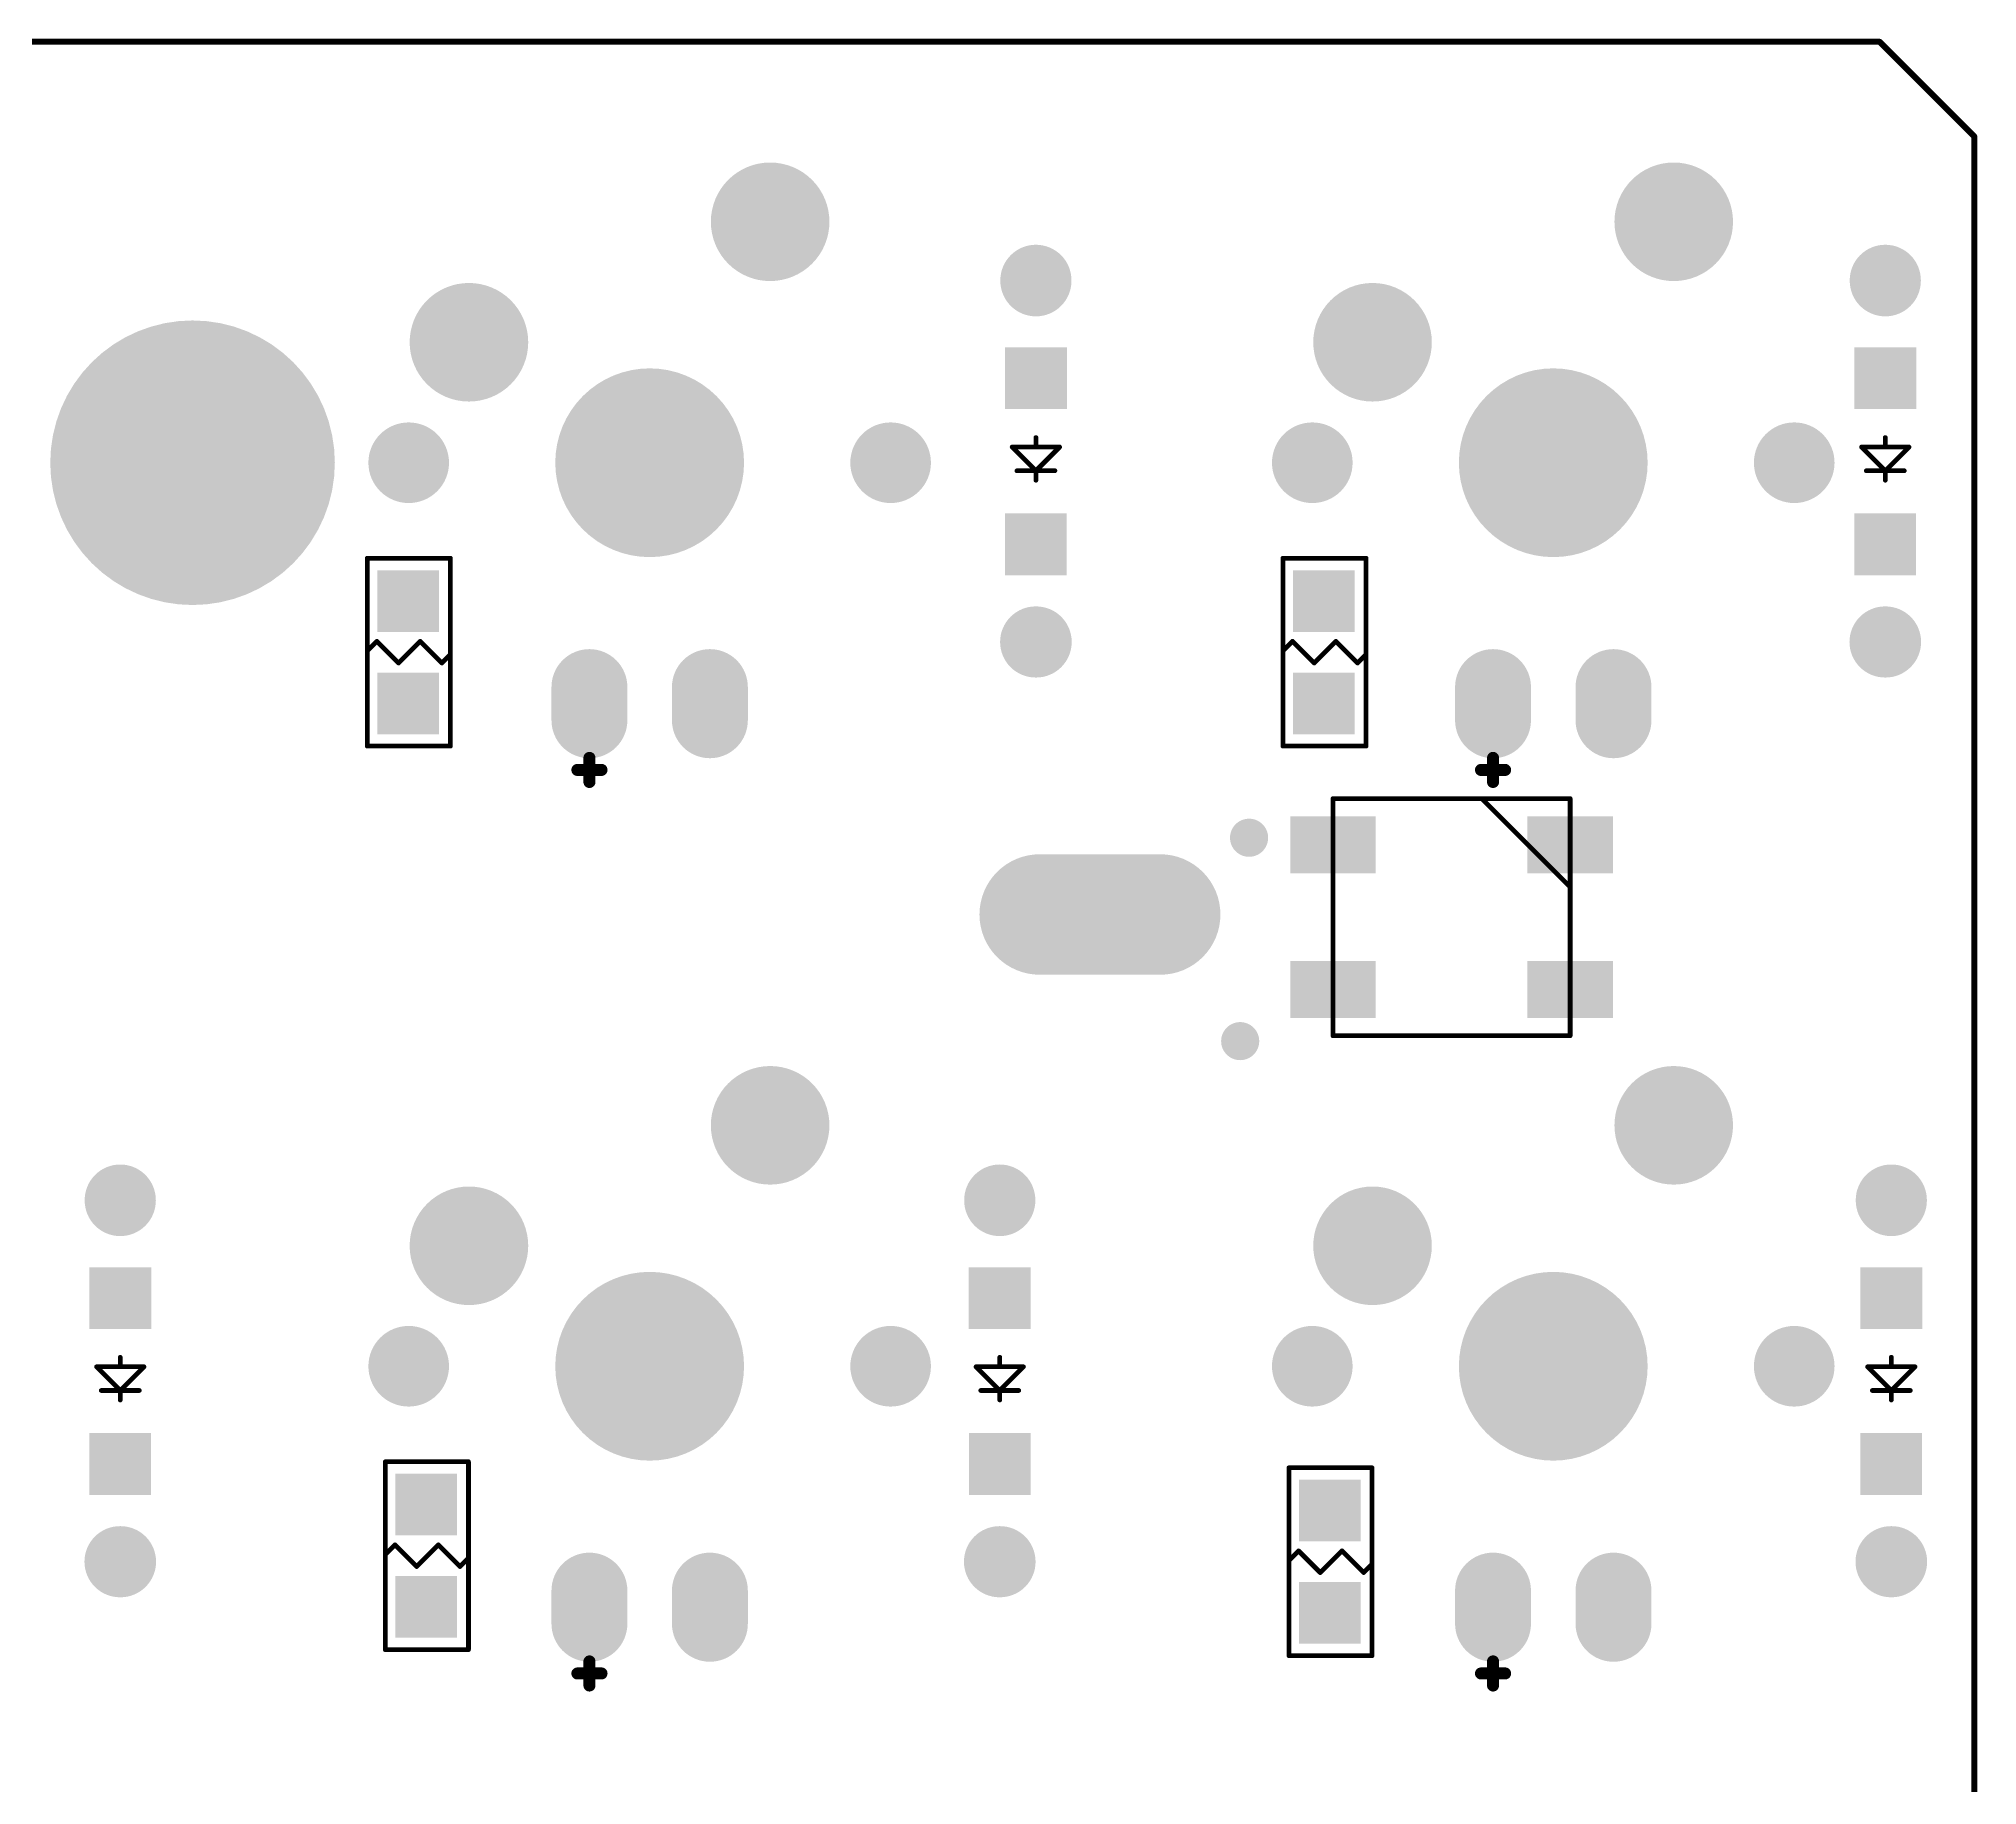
# Model space of a CAD drawing. Extents: x 407 to 769, y 688 to 804.
# Drawn here: x 727.72 to 768.58, y 765.85 to 802.67 of the extents above; entities that cross this region are included whole.
import ezdxf

# ---------------------------------------------------------------- set-up
doc = ezdxf.new("R2010")
doc.units = 0
doc.layers.get('0').update_dxf_attribs({"linetype": 'CONTINUOUS'})
for name, color, linetype in [('BOTTOMOVERLAY', 54, 'CONTINUOUS'), ('BOTTOMPASTE', 16, 'CONTINUOUS'), ('BOTTOMSOLDER', 6, 'CONTINUOUS'), ('KEEPOUTLAYER', 6, 'CONTINUOUS'), ('MULTILAYER', 9, 'CONTINUOUS'), ('TOPSOLDER', 216, 'CONTINUOUS')]:
    doc.layers.add(name, color=color, linetype=linetype)

# ---------------------------------------------------------------- blocks, each defined once
blk = doc.blocks.new('IN4148G_B_84')
at = {"layer": 'BOTTOMOVERLAY', "const_width": 0.1}
for points in [[(0, 0.4), (0, 0.2)], [(0, 0.2), (-0.5, -0.3)], [(0.4, 0.2), (-0.4, 0.2)], [(0.5, -0.3), (0, 0.2)], [(0.5, -0.3), (-0.5, -0.3)], [(0, -0.3), (0, -0.5)]]:
    blk.add_lwpolyline(points, dxfattribs=at)
at = {"layer": 'BOTTOMOVERLAY', "const_width": 0.05}
for points in [[(-0.025, 0.4, 1), (0.025, 0.4, 1)], [(-0.425, 0.2, 1), (-0.375, 0.2, 1)], [(-0.025, 0.2, 1), (0.025, 0.2, 1)], [(-0.025, 0.2, 1), (0.025, 0.2, 1)], [(-0.025, 0.2, 1), (0.025, 0.2, 1)], [(0.375, 0.2, 1), (0.425, 0.2, 1)], [(-0.525, -0.3, 1), (-0.475, -0.3, 1)], [(-0.525, -0.3, 1), (-0.475, -0.3, 1)], [(-0.025, -0.3, 1), (0.025, -0.3, 1)], [(0.475, -0.3, 1), (0.525, -0.3, 1)], [(0.475, -0.3, 1), (0.525, -0.3, 1)], [(-0.025, -0.5, 1), (0.025, -0.5, 1)]]:
    blk.add_lwpolyline(points, format="xyb", close=True, dxfattribs=at)
at = {"layer": 'BOTTOMPASTE'}
for points in [[(-0.65, 1.095), (0.65, 1.095), (-0.65, 2.405), (0.65, 2.405)], [(-0.655, -2.4), (0.655, -2.4), (-0.655, -1.1), (0.655, -1.1)]]:
    blk.add_solid(points, dxfattribs=at)
at = {"layer": 'BOTTOMSOLDER', "const_width": 1.5}
for points in [[(0.005, 3.81), (-0.005, 3.81)], [(0, -3.805), (0, -3.815)]]:
    blk.add_lwpolyline(points, dxfattribs=at)
at = {"layer": 'BOTTOMSOLDER', "const_width": 0.75}
for points in [[(-0.38, 3.81, 1), (0.37, 3.81, 1)], [(-0.37, 3.81, 1), (0.38, 3.81, 1)], [(-0.375, -3.805, 1), (0.375, -3.805, 1)], [(-0.375, -3.815, 1), (0.375, -3.815, 1)]]:
    blk.add_lwpolyline(points, format="xyb", close=True, dxfattribs=at)
at = {"layer": 'BOTTOMSOLDER'}
for points in [[(-0.65, 1.095), (0.65, 1.095), (-0.65, 2.405), (0.65, 2.405)], [(-0.655, -2.4), (0.655, -2.4), (-0.655, -1.1), (0.655, -1.1)]]:
    blk.add_solid(points, dxfattribs=at)
at = {"layer": 'MULTILAYER', "const_width": 1.5}
for points in [[(0.005, 3.81), (-0.005, 3.81)], [(0, -3.805), (0, -3.815)]]:
    blk.add_lwpolyline(points, dxfattribs=at)
at = {"layer": 'MULTILAYER', "const_width": 0.75}
for points in [[(-0.38, 3.81, 1), (0.37, 3.81, 1)], [(-0.37, 3.81, 1), (0.38, 3.81, 1)], [(-0.375, -3.805, 1), (0.375, -3.805, 1)], [(-0.375, -3.815, 1), (0.375, -3.815, 1)]]:
    blk.add_lwpolyline(points, format="xyb", close=True, dxfattribs=at)
blk = doc.blocks.new('IN4148G_B_85')
at = {"layer": 'BOTTOMOVERLAY', "const_width": 0.1}
for points in [[(0, 0.4), (0, 0.2)], [(0, 0.2), (-0.5, -0.3)], [(0.4, 0.2), (-0.4, 0.2)], [(0.5, -0.3), (0, 0.2)], [(0.5, -0.3), (-0.5, -0.3)], [(0, -0.3), (0, -0.5)]]:
    blk.add_lwpolyline(points, dxfattribs=at)
at = {"layer": 'BOTTOMOVERLAY', "const_width": 0.05}
for points in [[(-0.025, 0.4, 1), (0.025, 0.4, 1)], [(-0.425, 0.2, 1), (-0.375, 0.2, 1)], [(-0.025, 0.2, 1), (0.025, 0.2, 1)], [(-0.025, 0.2, 1), (0.025, 0.2, 1)], [(-0.025, 0.2, 1), (0.025, 0.2, 1)], [(0.375, 0.2, 1), (0.425, 0.2, 1)], [(-0.525, -0.3, 1), (-0.475, -0.3, 1)], [(-0.525, -0.3, 1), (-0.475, -0.3, 1)], [(-0.025, -0.3, 1), (0.025, -0.3, 1)], [(0.475, -0.3, 1), (0.525, -0.3, 1)], [(0.475, -0.3, 1), (0.525, -0.3, 1)], [(-0.025, -0.5, 1), (0.025, -0.5, 1)]]:
    blk.add_lwpolyline(points, format="xyb", close=True, dxfattribs=at)
at = {"layer": 'BOTTOMPASTE'}
for points in [[(-0.65, 1.095), (0.65, 1.095), (-0.65, 2.405), (0.65, 2.405)], [(-0.655, -2.4), (0.655, -2.4), (-0.655, -1.1), (0.655, -1.1)]]:
    blk.add_solid(points, dxfattribs=at)
at = {"layer": 'BOTTOMSOLDER', "const_width": 1.5}
for points in [[(0.005, 3.81), (-0.005, 3.81)], [(0, -3.805), (0, -3.815)]]:
    blk.add_lwpolyline(points, dxfattribs=at)
at = {"layer": 'BOTTOMSOLDER', "const_width": 0.75}
for points in [[(-0.38, 3.81, 1), (0.37, 3.81, 1)], [(-0.37, 3.81, 1), (0.38, 3.81, 1)], [(-0.375, -3.805, 1), (0.375, -3.805, 1)], [(-0.375, -3.815, 1), (0.375, -3.815, 1)]]:
    blk.add_lwpolyline(points, format="xyb", close=True, dxfattribs=at)
at = {"layer": 'BOTTOMSOLDER'}
for points in [[(-0.65, 1.095), (0.65, 1.095), (-0.65, 2.405), (0.65, 2.405)], [(-0.655, -2.4), (0.655, -2.4), (-0.655, -1.1), (0.655, -1.1)]]:
    blk.add_solid(points, dxfattribs=at)
at = {"layer": 'MULTILAYER', "const_width": 1.5}
for points in [[(0.005, 3.81), (-0.005, 3.81)], [(0, -3.805), (0, -3.815)]]:
    blk.add_lwpolyline(points, dxfattribs=at)
at = {"layer": 'MULTILAYER', "const_width": 0.75}
for points in [[(-0.38, 3.81, 1), (0.37, 3.81, 1)], [(-0.37, 3.81, 1), (0.38, 3.81, 1)], [(-0.375, -3.805, 1), (0.375, -3.805, 1)], [(-0.375, -3.815, 1), (0.375, -3.815, 1)]]:
    blk.add_lwpolyline(points, format="xyb", close=True, dxfattribs=at)
blk = doc.blocks.new('IN4148G_B_86')
at = {"layer": 'BOTTOMOVERLAY', "const_width": 0.1}
for points in [[(0, 0.4), (0, 0.2)], [(0, 0.2), (-0.5, -0.3)], [(0.4, 0.2), (-0.4, 0.2)], [(0.5, -0.3), (0, 0.2)], [(0.5, -0.3), (-0.5, -0.3)], [(0, -0.3), (0, -0.5)]]:
    blk.add_lwpolyline(points, dxfattribs=at)
at = {"layer": 'BOTTOMOVERLAY', "const_width": 0.05}
for points in [[(-0.025, 0.4, 1), (0.025, 0.4, 1)], [(-0.425, 0.2, 1), (-0.375, 0.2, 1)], [(-0.025, 0.2, 1), (0.025, 0.2, 1)], [(-0.025, 0.2, 1), (0.025, 0.2, 1)], [(-0.025, 0.2, 1), (0.025, 0.2, 1)], [(0.375, 0.2, 1), (0.425, 0.2, 1)], [(-0.525, -0.3, 1), (-0.475, -0.3, 1)], [(-0.525, -0.3, 1), (-0.475, -0.3, 1)], [(-0.025, -0.3, 1), (0.025, -0.3, 1)], [(0.475, -0.3, 1), (0.525, -0.3, 1)], [(0.475, -0.3, 1), (0.525, -0.3, 1)], [(-0.025, -0.5, 1), (0.025, -0.5, 1)]]:
    blk.add_lwpolyline(points, format="xyb", close=True, dxfattribs=at)
at = {"layer": 'BOTTOMPASTE'}
for points in [[(-0.65, 1.095), (0.65, 1.095), (-0.65, 2.405), (0.65, 2.405)], [(-0.655, -2.4), (0.655, -2.4), (-0.655, -1.1), (0.655, -1.1)]]:
    blk.add_solid(points, dxfattribs=at)
at = {"layer": 'BOTTOMSOLDER', "const_width": 1.5}
for points in [[(0.005, 3.81), (-0.005, 3.81)], [(0, -3.805), (0, -3.815)]]:
    blk.add_lwpolyline(points, dxfattribs=at)
at = {"layer": 'BOTTOMSOLDER', "const_width": 0.75}
for points in [[(-0.38, 3.81, 1), (0.37, 3.81, 1)], [(-0.37, 3.81, 1), (0.38, 3.81, 1)], [(-0.375, -3.805, 1), (0.375, -3.805, 1)], [(-0.375, -3.815, 1), (0.375, -3.815, 1)]]:
    blk.add_lwpolyline(points, format="xyb", close=True, dxfattribs=at)
at = {"layer": 'BOTTOMSOLDER'}
for points in [[(-0.65, 1.095), (0.65, 1.095), (-0.65, 2.405), (0.65, 2.405)], [(-0.655, -2.4), (0.655, -2.4), (-0.655, -1.1), (0.655, -1.1)]]:
    blk.add_solid(points, dxfattribs=at)
at = {"layer": 'MULTILAYER', "const_width": 1.5}
for points in [[(0.005, 3.81), (-0.005, 3.81)], [(0, -3.805), (0, -3.815)]]:
    blk.add_lwpolyline(points, dxfattribs=at)
at = {"layer": 'MULTILAYER', "const_width": 0.75}
for points in [[(-0.38, 3.81, 1), (0.37, 3.81, 1)], [(-0.37, 3.81, 1), (0.38, 3.81, 1)], [(-0.375, -3.805, 1), (0.375, -3.805, 1)], [(-0.375, -3.815, 1), (0.375, -3.815, 1)]]:
    blk.add_lwpolyline(points, format="xyb", close=True, dxfattribs=at)
blk = doc.blocks.new('IN4148G_B_104')
at = {"layer": 'BOTTOMOVERLAY', "const_width": 0.1}
for points in [[(0, 0.4), (0, 0.2)], [(0, 0.2), (-0.5, -0.3)], [(0.4, 0.2), (-0.4, 0.2)], [(0.5, -0.3), (0, 0.2)], [(0.5, -0.3), (-0.5, -0.3)], [(0, -0.3), (0, -0.5)]]:
    blk.add_lwpolyline(points, dxfattribs=at)
at = {"layer": 'BOTTOMOVERLAY', "const_width": 0.05}
for points in [[(-0.025, 0.4, 1), (0.025, 0.4, 1)], [(-0.425, 0.2, 1), (-0.375, 0.2, 1)], [(-0.025, 0.2, 1), (0.025, 0.2, 1)], [(-0.025, 0.2, 1), (0.025, 0.2, 1)], [(-0.025, 0.2, 1), (0.025, 0.2, 1)], [(0.375, 0.2, 1), (0.425, 0.2, 1)], [(-0.525, -0.3, 1), (-0.475, -0.3, 1)], [(-0.525, -0.3, 1), (-0.475, -0.3, 1)], [(-0.025, -0.3, 1), (0.025, -0.3, 1)], [(0.475, -0.3, 1), (0.525, -0.3, 1)], [(0.475, -0.3, 1), (0.525, -0.3, 1)], [(-0.025, -0.5, 1), (0.025, -0.5, 1)]]:
    blk.add_lwpolyline(points, format="xyb", close=True, dxfattribs=at)
at = {"layer": 'BOTTOMPASTE'}
for points in [[(-0.65, 1.095), (0.65, 1.095), (-0.65, 2.405), (0.65, 2.405)], [(-0.655, -2.4), (0.655, -2.4), (-0.655, -1.1), (0.655, -1.1)]]:
    blk.add_solid(points, dxfattribs=at)
at = {"layer": 'BOTTOMSOLDER', "const_width": 1.5}
for points in [[(0.005, 3.81), (-0.005, 3.81)], [(0, -3.805), (0, -3.815)]]:
    blk.add_lwpolyline(points, dxfattribs=at)
at = {"layer": 'BOTTOMSOLDER', "const_width": 0.75}
for points in [[(-0.38, 3.81, 1), (0.37, 3.81, 1)], [(-0.37, 3.81, 1), (0.38, 3.81, 1)], [(-0.375, -3.805, 1), (0.375, -3.805, 1)], [(-0.375, -3.815, 1), (0.375, -3.815, 1)]]:
    blk.add_lwpolyline(points, format="xyb", close=True, dxfattribs=at)
at = {"layer": 'BOTTOMSOLDER'}
for points in [[(-0.65, 1.095), (0.65, 1.095), (-0.65, 2.405), (0.65, 2.405)], [(-0.655, -2.4), (0.655, -2.4), (-0.655, -1.1), (0.655, -1.1)]]:
    blk.add_solid(points, dxfattribs=at)
at = {"layer": 'MULTILAYER', "const_width": 1.5}
for points in [[(0.005, 3.81), (-0.005, 3.81)], [(0, -3.805), (0, -3.815)]]:
    blk.add_lwpolyline(points, dxfattribs=at)
at = {"layer": 'MULTILAYER', "const_width": 0.75}
for points in [[(-0.38, 3.81, 1), (0.37, 3.81, 1)], [(-0.37, 3.81, 1), (0.38, 3.81, 1)], [(-0.375, -3.805, 1), (0.375, -3.805, 1)], [(-0.375, -3.815, 1), (0.375, -3.815, 1)]]:
    blk.add_lwpolyline(points, format="xyb", close=True, dxfattribs=at)
blk = doc.blocks.new('IN4148G_B_105')
at = {"layer": 'BOTTOMOVERLAY', "const_width": 0.1}
for points in [[(0, 0.4), (0, 0.2)], [(0, 0.2), (-0.5, -0.3)], [(0.4, 0.2), (-0.4, 0.2)], [(0.5, -0.3), (0, 0.2)], [(0.5, -0.3), (-0.5, -0.3)], [(0, -0.3), (0, -0.5)]]:
    blk.add_lwpolyline(points, dxfattribs=at)
at = {"layer": 'BOTTOMOVERLAY', "const_width": 0.05}
for points in [[(-0.025, 0.4, 1), (0.025, 0.4, 1)], [(-0.425, 0.2, 1), (-0.375, 0.2, 1)], [(-0.025, 0.2, 1), (0.025, 0.2, 1)], [(-0.025, 0.2, 1), (0.025, 0.2, 1)], [(-0.025, 0.2, 1), (0.025, 0.2, 1)], [(0.375, 0.2, 1), (0.425, 0.2, 1)], [(-0.525, -0.3, 1), (-0.475, -0.3, 1)], [(-0.525, -0.3, 1), (-0.475, -0.3, 1)], [(-0.025, -0.3, 1), (0.025, -0.3, 1)], [(0.475, -0.3, 1), (0.525, -0.3, 1)], [(0.475, -0.3, 1), (0.525, -0.3, 1)], [(-0.025, -0.5, 1), (0.025, -0.5, 1)]]:
    blk.add_lwpolyline(points, format="xyb", close=True, dxfattribs=at)
at = {"layer": 'BOTTOMPASTE'}
for points in [[(-0.65, 1.095), (0.65, 1.095), (-0.65, 2.405), (0.65, 2.405)], [(-0.655, -2.4), (0.655, -2.4), (-0.655, -1.1), (0.655, -1.1)]]:
    blk.add_solid(points, dxfattribs=at)
at = {"layer": 'BOTTOMSOLDER', "const_width": 1.5}
for points in [[(0.005, 3.81), (-0.005, 3.81)], [(0, -3.805), (0, -3.815)]]:
    blk.add_lwpolyline(points, dxfattribs=at)
at = {"layer": 'BOTTOMSOLDER', "const_width": 0.75}
for points in [[(-0.38, 3.81, 1), (0.37, 3.81, 1)], [(-0.37, 3.81, 1), (0.38, 3.81, 1)], [(-0.375, -3.805, 1), (0.375, -3.805, 1)], [(-0.375, -3.815, 1), (0.375, -3.815, 1)]]:
    blk.add_lwpolyline(points, format="xyb", close=True, dxfattribs=at)
at = {"layer": 'BOTTOMSOLDER'}
for points in [[(-0.65, 1.095), (0.65, 1.095), (-0.65, 2.405), (0.65, 2.405)], [(-0.655, -2.4), (0.655, -2.4), (-0.655, -1.1), (0.655, -1.1)]]:
    blk.add_solid(points, dxfattribs=at)
at = {"layer": 'MULTILAYER', "const_width": 1.5}
for points in [[(0.005, 3.81), (-0.005, 3.81)], [(0, -3.805), (0, -3.815)]]:
    blk.add_lwpolyline(points, dxfattribs=at)
at = {"layer": 'MULTILAYER', "const_width": 0.75}
for points in [[(-0.38, 3.81, 1), (0.37, 3.81, 1)], [(-0.37, 3.81, 1), (0.38, 3.81, 1)], [(-0.375, -3.805, 1), (0.375, -3.805, 1)], [(-0.375, -3.815, 1), (0.375, -3.815, 1)]]:
    blk.add_lwpolyline(points, format="xyb", close=True, dxfattribs=at)
blk = doc.blocks.new('RGB_WS2812B_B_147')
at = {"layer": 'BOTTOMOVERLAY', "const_width": 0.1}
for points in [[(-2.5, 0), (-2.5, 2.5)], [(-2.5, 2.5), (2.5, 2.5)], [(0.635, 2.5), (2.5, 0.635)], [(2.5, -2.5), (2.5, 2.5)], [(-2.5, -2.5), (-2.5, 0)], [(-2.5, -2.5), (0, -2.5)], [(0, -2.5), (2.5, -2.5)]]:
    blk.add_lwpolyline(points, dxfattribs=at)
at = {"layer": 'BOTTOMOVERLAY', "const_width": 0.05}
for points in [[(-2.525, 2.5, 1), (-2.475, 2.5, 1)], [(-2.525, 2.5, 1), (-2.475, 2.5, 1)], [(0.61, 2.5, 1), (0.66, 2.5, 1)], [(2.475, 2.5, 1), (2.525, 2.5, 1)], [(2.475, 2.5, 1), (2.525, 2.5, 1)], [(2.475, 0.635, 1), (2.525, 0.635, 1)], [(-2.525, 0, 1), (-2.475, 0, 1)], [(-2.525, 0, 1), (-2.475, 0, 1)], [(-2.525, -2.5, 1), (-2.475, -2.5, 1)], [(-2.525, -2.5, 1), (-2.475, -2.5, 1)], [(-0.025, -2.5, 1), (0.025, -2.5, 1)], [(-0.025, -2.5, 1), (0.025, -2.5, 1)], [(2.475, -2.5, 1), (2.525, -2.5, 1)], [(2.475, -2.5, 1), (2.525, -2.5, 1)]]:
    blk.add_lwpolyline(points, format="xyb", close=True, dxfattribs=at)
at = {"layer": 'BOTTOMPASTE'}
for points in [[(-3.3, 1.024), (-1.7, 1.024), (-3.3, 2.024), (-1.7, 2.024)], [(1.7, 1.024), (3.3, 1.024), (1.7, 2.024), (3.3, 2.024)], [(-3.3, -2.024), (-1.7, -2.024), (-3.3, -1.024), (-1.7, -1.024)], [(1.7, -2.024), (3.3, -2.024), (1.7, -1.024), (3.3, -1.024)]]:
    blk.add_solid(points, dxfattribs=at)
at = {"layer": 'BOTTOMSOLDER'}
for points in [[(-3.402, 0.922), (-1.598, 0.922), (-3.402, 2.126), (-1.598, 2.126)], [(1.598, 0.922), (3.402, 0.922), (1.598, 2.126), (3.402, 2.126)], [(-3.402, -2.126), (-1.598, -2.126), (-3.402, -0.922), (-1.598, -0.922)], [(1.598, -2.126), (3.402, -2.126), (1.598, -0.922), (3.402, -0.922)]]:
    blk.add_solid(points, dxfattribs=at)
blk = doc.blocks.new('R0805_B_165')
at = {"layer": 'BOTTOMOVERLAY', "const_width": 0.1}
for points in [[(-0.889, 1.981), (0.864, 1.981)], [(-0.889, -1.981), (-0.889, 1.981)], [(0.864, -1.981), (0.864, 1.981)], [(-0.889, 0.025), (-0.686, 0.229)], [(-0.686, 0.229), (-0.229, -0.229)], [(-0.229, -0.229), (0, 0)], [(0, 0), (0.229, 0.229)], [(0.229, 0.229), (0.686, -0.229)], [(0.686, -0.229), (0.864, -0.051)], [(-0.889, -1.981), (0.864, -1.981)]]:
    blk.add_lwpolyline(points, dxfattribs=at)
at = {"layer": 'BOTTOMOVERLAY', "const_width": 0.05}
for points in [[(-0.914, 1.981, 1), (-0.864, 1.981, 1)], [(-0.914, 1.981, 1), (-0.864, 1.981, 1)], [(0.839, 1.981, 1), (0.889, 1.981, 1)], [(0.839, 1.981, 1), (0.889, 1.981, 1)], [(-0.914, 0.025, 1), (-0.864, 0.025, 1)], [(-0.711, 0.229, 1), (-0.661, 0.229, 1)], [(-0.711, 0.229, 1), (-0.661, 0.229, 1)], [(-0.025, 0, 1), (0.025, 0, 1)], [(-0.025, 0, 1), (0.025, 0, 1)], [(0.204, 0.229, 1), (0.254, 0.229, 1)], [(0.204, 0.229, 1), (0.254, 0.229, 1)], [(-0.254, -0.229, 1), (-0.204, -0.229, 1)], [(-0.254, -0.229, 1), (-0.204, -0.229, 1)], [(0.661, -0.229, 1), (0.711, -0.229, 1)], [(0.661, -0.229, 1), (0.711, -0.229, 1)], [(0.839, -0.051, 1), (0.889, -0.051, 1)], [(-0.914, -1.981, 1), (-0.864, -1.981, 1)], [(-0.914, -1.981, 1), (-0.864, -1.981, 1)], [(0.839, -1.981, 1), (0.889, -1.981, 1)], [(0.839, -1.981, 1), (0.889, -1.981, 1)]]:
    blk.add_lwpolyline(points, format="xyb", close=True, dxfattribs=at)
at = {"layer": 'BOTTOMPASTE'}
for points in [[(0.625, 0.428), (0.625, 1.728), (-0.675, 0.428), (-0.675, 1.728)], [(0.625, -1.731), (0.625, -0.431), (-0.675, -1.731), (-0.675, -0.431)]]:
    blk.add_solid(points, dxfattribs=at)
at = {"layer": 'BOTTOMSOLDER'}
for points in [[(0.625, 0.428), (0.625, 1.728), (-0.675, 0.428), (-0.675, 1.728)], [(0.625, -1.731), (0.625, -0.431), (-0.675, -1.731), (-0.675, -0.431)]]:
    blk.add_solid(points, dxfattribs=at)
blk = doc.blocks.new('R0805_B_166')
at = {"layer": 'BOTTOMOVERLAY', "const_width": 0.1}
for points in [[(-0.889, 1.981), (0.864, 1.981)], [(-0.889, -1.981), (-0.889, 1.981)], [(0.864, -1.981), (0.864, 1.981)], [(-0.889, 0.025), (-0.686, 0.229)], [(-0.686, 0.229), (-0.229, -0.229)], [(-0.229, -0.229), (0, 0)], [(0, 0), (0.229, 0.229)], [(0.229, 0.229), (0.686, -0.229)], [(0.686, -0.229), (0.864, -0.051)], [(-0.889, -1.981), (0.864, -1.981)]]:
    blk.add_lwpolyline(points, dxfattribs=at)
at = {"layer": 'BOTTOMOVERLAY', "const_width": 0.05}
for points in [[(-0.914, 1.981, 1), (-0.864, 1.981, 1)], [(-0.914, 1.981, 1), (-0.864, 1.981, 1)], [(0.839, 1.981, 1), (0.889, 1.981, 1)], [(0.839, 1.981, 1), (0.889, 1.981, 1)], [(-0.914, 0.025, 1), (-0.864, 0.025, 1)], [(-0.711, 0.229, 1), (-0.661, 0.229, 1)], [(-0.711, 0.229, 1), (-0.661, 0.229, 1)], [(-0.025, 0, 1), (0.025, 0, 1)], [(-0.025, 0, 1), (0.025, 0, 1)], [(0.204, 0.229, 1), (0.254, 0.229, 1)], [(0.204, 0.229, 1), (0.254, 0.229, 1)], [(-0.254, -0.229, 1), (-0.204, -0.229, 1)], [(-0.254, -0.229, 1), (-0.204, -0.229, 1)], [(0.661, -0.229, 1), (0.711, -0.229, 1)], [(0.661, -0.229, 1), (0.711, -0.229, 1)], [(0.839, -0.051, 1), (0.889, -0.051, 1)], [(-0.914, -1.981, 1), (-0.864, -1.981, 1)], [(-0.914, -1.981, 1), (-0.864, -1.981, 1)], [(0.839, -1.981, 1), (0.889, -1.981, 1)], [(0.839, -1.981, 1), (0.889, -1.981, 1)]]:
    blk.add_lwpolyline(points, format="xyb", close=True, dxfattribs=at)
at = {"layer": 'BOTTOMPASTE'}
for points in [[(0.625, 0.428), (0.625, 1.728), (-0.675, 0.428), (-0.675, 1.728)], [(0.625, -1.731), (0.625, -0.431), (-0.675, -1.731), (-0.675, -0.431)]]:
    blk.add_solid(points, dxfattribs=at)
at = {"layer": 'BOTTOMSOLDER'}
for points in [[(0.625, 0.428), (0.625, 1.728), (-0.675, 0.428), (-0.675, 1.728)], [(0.625, -1.731), (0.625, -0.431), (-0.675, -1.731), (-0.675, -0.431)]]:
    blk.add_solid(points, dxfattribs=at)
blk = doc.blocks.new('R0805_B_202')
at = {"layer": 'BOTTOMOVERLAY', "const_width": 0.1}
for points in [[(-0.889, 1.981), (0.864, 1.981)], [(-0.889, -1.981), (-0.889, 1.981)], [(0.864, -1.981), (0.864, 1.981)], [(-0.889, 0.025), (-0.686, 0.229)], [(-0.686, 0.229), (-0.229, -0.229)], [(-0.229, -0.229), (0, 0)], [(0, 0), (0.229, 0.229)], [(0.229, 0.229), (0.686, -0.229)], [(0.686, -0.229), (0.864, -0.051)], [(-0.889, -1.981), (0.864, -1.981)]]:
    blk.add_lwpolyline(points, dxfattribs=at)
at = {"layer": 'BOTTOMOVERLAY', "const_width": 0.05}
for points in [[(-0.914, 1.981, 1), (-0.864, 1.981, 1)], [(-0.914, 1.981, 1), (-0.864, 1.981, 1)], [(0.839, 1.981, 1), (0.889, 1.981, 1)], [(0.839, 1.981, 1), (0.889, 1.981, 1)], [(-0.914, 0.025, 1), (-0.864, 0.025, 1)], [(-0.711, 0.229, 1), (-0.661, 0.229, 1)], [(-0.711, 0.229, 1), (-0.661, 0.229, 1)], [(-0.025, 0, 1), (0.025, 0, 1)], [(-0.025, 0, 1), (0.025, 0, 1)], [(0.204, 0.229, 1), (0.254, 0.229, 1)], [(0.204, 0.229, 1), (0.254, 0.229, 1)], [(-0.254, -0.229, 1), (-0.204, -0.229, 1)], [(-0.254, -0.229, 1), (-0.204, -0.229, 1)], [(0.661, -0.229, 1), (0.711, -0.229, 1)], [(0.661, -0.229, 1), (0.711, -0.229, 1)], [(0.839, -0.051, 1), (0.889, -0.051, 1)], [(-0.914, -1.981, 1), (-0.864, -1.981, 1)], [(-0.914, -1.981, 1), (-0.864, -1.981, 1)], [(0.839, -1.981, 1), (0.889, -1.981, 1)], [(0.839, -1.981, 1), (0.889, -1.981, 1)]]:
    blk.add_lwpolyline(points, format="xyb", close=True, dxfattribs=at)
at = {"layer": 'BOTTOMPASTE'}
for points in [[(0.625, 0.428), (0.625, 1.728), (-0.675, 0.428), (-0.675, 1.728)], [(0.625, -1.731), (0.625, -0.431), (-0.675, -1.731), (-0.675, -0.431)]]:
    blk.add_solid(points, dxfattribs=at)
at = {"layer": 'BOTTOMSOLDER'}
for points in [[(0.625, 0.428), (0.625, 1.728), (-0.675, 0.428), (-0.675, 1.728)], [(0.625, -1.731), (0.625, -0.431), (-0.675, -1.731), (-0.675, -0.431)]]:
    blk.add_solid(points, dxfattribs=at)
blk = doc.blocks.new('R0805_B_203')
at = {"layer": 'BOTTOMOVERLAY', "const_width": 0.1}
for points in [[(-0.889, 1.981), (0.864, 1.981)], [(-0.889, -1.981), (-0.889, 1.981)], [(0.864, -1.981), (0.864, 1.981)], [(-0.889, 0.025), (-0.686, 0.229)], [(-0.686, 0.229), (-0.229, -0.229)], [(-0.229, -0.229), (0, 0)], [(0, 0), (0.229, 0.229)], [(0.229, 0.229), (0.686, -0.229)], [(0.686, -0.229), (0.864, -0.051)], [(-0.889, -1.981), (0.864, -1.981)]]:
    blk.add_lwpolyline(points, dxfattribs=at)
at = {"layer": 'BOTTOMOVERLAY', "const_width": 0.05}
for points in [[(-0.914, 1.981, 1), (-0.864, 1.981, 1)], [(-0.914, 1.981, 1), (-0.864, 1.981, 1)], [(0.839, 1.981, 1), (0.889, 1.981, 1)], [(0.839, 1.981, 1), (0.889, 1.981, 1)], [(-0.914, 0.025, 1), (-0.864, 0.025, 1)], [(-0.711, 0.229, 1), (-0.661, 0.229, 1)], [(-0.711, 0.229, 1), (-0.661, 0.229, 1)], [(-0.025, 0, 1), (0.025, 0, 1)], [(-0.025, 0, 1), (0.025, 0, 1)], [(0.204, 0.229, 1), (0.254, 0.229, 1)], [(0.204, 0.229, 1), (0.254, 0.229, 1)], [(-0.254, -0.229, 1), (-0.204, -0.229, 1)], [(-0.254, -0.229, 1), (-0.204, -0.229, 1)], [(0.661, -0.229, 1), (0.711, -0.229, 1)], [(0.661, -0.229, 1), (0.711, -0.229, 1)], [(0.839, -0.051, 1), (0.889, -0.051, 1)], [(-0.914, -1.981, 1), (-0.864, -1.981, 1)], [(-0.914, -1.981, 1), (-0.864, -1.981, 1)], [(0.839, -1.981, 1), (0.889, -1.981, 1)], [(0.839, -1.981, 1), (0.889, -1.981, 1)]]:
    blk.add_lwpolyline(points, format="xyb", close=True, dxfattribs=at)
at = {"layer": 'BOTTOMPASTE'}
for points in [[(0.625, 0.428), (0.625, 1.728), (-0.675, 0.428), (-0.675, 1.728)], [(0.625, -1.731), (0.625, -0.431), (-0.675, -1.731), (-0.675, -0.431)]]:
    blk.add_solid(points, dxfattribs=at)
at = {"layer": 'BOTTOMSOLDER'}
for points in [[(0.625, 0.428), (0.625, 1.728), (-0.675, 0.428), (-0.675, 1.728)], [(0.625, -1.731), (0.625, -0.431), (-0.675, -1.731), (-0.675, -0.431)]]:
    blk.add_solid(points, dxfattribs=at)
blk = doc.blocks.new('MX1UP__B_269')
at = {"layer": 'BOTTOMOVERLAY', "const_width": 0.254}
for points in [[(-1.27, -6.731), (-1.27, -6.223)], [(-1.524, -6.477), (-1.016, -6.477)]]:
    blk.add_lwpolyline(points, dxfattribs=at)
at = {"layer": 'BOTTOMOVERLAY', "const_width": 0.127}
for points in [[(-1.333, -6.223, 1), (-1.206, -6.223, 1)], [(-1.587, -6.477, 1), (-1.46, -6.477, 1)], [(-1.079, -6.477, 1), (-0.952, -6.477, 1)], [(-1.333, -6.731, 1), (-1.206, -6.731, 1)]]:
    blk.add_lwpolyline(points, format="xyb", close=True, dxfattribs=at)
at = {"layer": 'BOTTOMSOLDER'}
for points, const_width in [([(1.915, 5.08, 1), (3.165, 5.08, 1)], 1.25), ([(-4.435, 2.54, 1), (-3.185, 2.54, 1)], 1.25), ([(-0.995, 0, 1), (0.995, 0, 1)], 1.99), ([(-5.505, 0, 1), (-4.655, 0, 1)], 0.85), ([(4.655, 0, 1), (5.505, 0, 1)], 0.85), ([(-1.67, -4.73, 1), (-0.87, -4.73, 1)], 0.8), ([(0.87, -4.73, 1), (1.67, -4.73, 1)], 0.8), ([(-1.67, -5.43, 1), (-0.87, -5.43, 1)], 0.8), ([(0.87, -5.43, 1), (1.67, -5.43, 1)], 0.8)]:
    blk.add_lwpolyline(points, format="xyb", close=True, dxfattribs=dict(at, const_width=const_width))
at = {"layer": 'BOTTOMSOLDER', "const_width": 1.6}
for points in [[(-1.27, -5.43), (-1.27, -4.73)], [(1.27, -5.43), (1.27, -4.73)]]:
    blk.add_lwpolyline(points, dxfattribs=at)
at = {"layer": 'MULTILAYER'}
for points, const_width in [([(1.915, 5.08, 1), (3.165, 5.08, 1)], 1.25), ([(-4.435, 2.54, 1), (-3.185, 2.54, 1)], 1.25), ([(-0.995, 0, 1), (0.995, 0, 1)], 1.99), ([(-5.505, 0, 1), (-4.655, 0, 1)], 0.85), ([(4.655, 0, 1), (5.505, 0, 1)], 0.85), ([(-1.67, -4.73, 1), (-0.87, -4.73, 1)], 0.8), ([(0.87, -4.73, 1), (1.67, -4.73, 1)], 0.8), ([(-1.67, -5.43, 1), (-0.87, -5.43, 1)], 0.8), ([(0.87, -5.43, 1), (1.67, -5.43, 1)], 0.8)]:
    blk.add_lwpolyline(points, format="xyb", close=True, dxfattribs=dict(at, const_width=const_width))
at = {"layer": 'MULTILAYER', "const_width": 1.6}
for points in [[(-1.27, -5.43), (-1.27, -4.73)], [(1.27, -5.43), (1.27, -4.73)]]:
    blk.add_lwpolyline(points, dxfattribs=at)
at = {"layer": 'TOPSOLDER'}
for points, const_width in [([(1.915, 5.08, 1), (3.165, 5.08, 1)], 1.25), ([(-4.435, 2.54, 1), (-3.185, 2.54, 1)], 1.25), ([(-0.995, 0, 1), (0.995, 0, 1)], 1.99), ([(-5.505, 0, 1), (-4.655, 0, 1)], 0.85), ([(4.655, 0, 1), (5.505, 0, 1)], 0.85), ([(-1.67, -4.73, 1), (-0.87, -4.73, 1)], 0.8), ([(0.87, -4.73, 1), (1.67, -4.73, 1)], 0.8), ([(-1.67, -5.43, 1), (-0.87, -5.43, 1)], 0.8), ([(0.87, -5.43, 1), (1.67, -5.43, 1)], 0.8)]:
    blk.add_lwpolyline(points, format="xyb", close=True, dxfattribs=dict(at, const_width=const_width))
at = {"layer": 'TOPSOLDER', "const_width": 1.6}
for points in [[(-1.27, -5.43), (-1.27, -4.73)], [(1.27, -5.43), (1.27, -4.73)]]:
    blk.add_lwpolyline(points, dxfattribs=at)
blk = doc.blocks.new('MX1UP__B_270')
at = {"layer": 'BOTTOMOVERLAY', "const_width": 0.254}
for points in [[(-1.27, -6.731), (-1.27, -6.223)], [(-1.524, -6.477), (-1.016, -6.477)]]:
    blk.add_lwpolyline(points, dxfattribs=at)
at = {"layer": 'BOTTOMOVERLAY', "const_width": 0.127}
for points in [[(-1.333, -6.223, 1), (-1.206, -6.223, 1)], [(-1.587, -6.477, 1), (-1.46, -6.477, 1)], [(-1.079, -6.477, 1), (-0.952, -6.477, 1)], [(-1.333, -6.731, 1), (-1.206, -6.731, 1)]]:
    blk.add_lwpolyline(points, format="xyb", close=True, dxfattribs=at)
at = {"layer": 'BOTTOMSOLDER'}
for points, const_width in [([(1.915, 5.08, 1), (3.165, 5.08, 1)], 1.25), ([(-4.435, 2.54, 1), (-3.185, 2.54, 1)], 1.25), ([(-0.995, 0, 1), (0.995, 0, 1)], 1.99), ([(-5.505, 0, 1), (-4.655, 0, 1)], 0.85), ([(4.655, 0, 1), (5.505, 0, 1)], 0.85), ([(-1.67, -4.73, 1), (-0.87, -4.73, 1)], 0.8), ([(0.87, -4.73, 1), (1.67, -4.73, 1)], 0.8), ([(-1.67, -5.43, 1), (-0.87, -5.43, 1)], 0.8), ([(0.87, -5.43, 1), (1.67, -5.43, 1)], 0.8)]:
    blk.add_lwpolyline(points, format="xyb", close=True, dxfattribs=dict(at, const_width=const_width))
at = {"layer": 'BOTTOMSOLDER', "const_width": 1.6}
for points in [[(-1.27, -5.43), (-1.27, -4.73)], [(1.27, -5.43), (1.27, -4.73)]]:
    blk.add_lwpolyline(points, dxfattribs=at)
at = {"layer": 'MULTILAYER'}
for points, const_width in [([(1.915, 5.08, 1), (3.165, 5.08, 1)], 1.25), ([(-4.435, 2.54, 1), (-3.185, 2.54, 1)], 1.25), ([(-0.995, 0, 1), (0.995, 0, 1)], 1.99), ([(-5.505, 0, 1), (-4.655, 0, 1)], 0.85), ([(4.655, 0, 1), (5.505, 0, 1)], 0.85), ([(-1.67, -4.73, 1), (-0.87, -4.73, 1)], 0.8), ([(0.87, -4.73, 1), (1.67, -4.73, 1)], 0.8), ([(-1.67, -5.43, 1), (-0.87, -5.43, 1)], 0.8), ([(0.87, -5.43, 1), (1.67, -5.43, 1)], 0.8)]:
    blk.add_lwpolyline(points, format="xyb", close=True, dxfattribs=dict(at, const_width=const_width))
at = {"layer": 'MULTILAYER', "const_width": 1.6}
for points in [[(-1.27, -5.43), (-1.27, -4.73)], [(1.27, -5.43), (1.27, -4.73)]]:
    blk.add_lwpolyline(points, dxfattribs=at)
at = {"layer": 'TOPSOLDER'}
for points, const_width in [([(1.915, 5.08, 1), (3.165, 5.08, 1)], 1.25), ([(-4.435, 2.54, 1), (-3.185, 2.54, 1)], 1.25), ([(-0.995, 0, 1), (0.995, 0, 1)], 1.99), ([(-5.505, 0, 1), (-4.655, 0, 1)], 0.85), ([(4.655, 0, 1), (5.505, 0, 1)], 0.85), ([(-1.67, -4.73, 1), (-0.87, -4.73, 1)], 0.8), ([(0.87, -4.73, 1), (1.67, -4.73, 1)], 0.8), ([(-1.67, -5.43, 1), (-0.87, -5.43, 1)], 0.8), ([(0.87, -5.43, 1), (1.67, -5.43, 1)], 0.8)]:
    blk.add_lwpolyline(points, format="xyb", close=True, dxfattribs=dict(at, const_width=const_width))
at = {"layer": 'TOPSOLDER', "const_width": 1.6}
for points in [[(-1.27, -5.43), (-1.27, -4.73)], [(1.27, -5.43), (1.27, -4.73)]]:
    blk.add_lwpolyline(points, dxfattribs=at)
blk = doc.blocks.new('MX1UP__B_276')
at = {"layer": 'BOTTOMOVERLAY', "const_width": 0.254}
for points in [[(-1.27, -6.731), (-1.27, -6.223)], [(-1.524, -6.477), (-1.016, -6.477)]]:
    blk.add_lwpolyline(points, dxfattribs=at)
at = {"layer": 'BOTTOMOVERLAY', "const_width": 0.127}
for points in [[(-1.333, -6.223, 1), (-1.206, -6.223, 1)], [(-1.587, -6.477, 1), (-1.46, -6.477, 1)], [(-1.079, -6.477, 1), (-0.952, -6.477, 1)], [(-1.333, -6.731, 1), (-1.206, -6.731, 1)]]:
    blk.add_lwpolyline(points, format="xyb", close=True, dxfattribs=at)
at = {"layer": 'BOTTOMSOLDER'}
for points, const_width in [([(1.915, 5.08, 1), (3.165, 5.08, 1)], 1.25), ([(-4.435, 2.54, 1), (-3.185, 2.54, 1)], 1.25), ([(-0.995, 0, 1), (0.995, 0, 1)], 1.99), ([(-5.505, 0, 1), (-4.655, 0, 1)], 0.85), ([(4.655, 0, 1), (5.505, 0, 1)], 0.85), ([(-1.67, -4.73, 1), (-0.87, -4.73, 1)], 0.8), ([(0.87, -4.73, 1), (1.67, -4.73, 1)], 0.8), ([(-1.67, -5.43, 1), (-0.87, -5.43, 1)], 0.8), ([(0.87, -5.43, 1), (1.67, -5.43, 1)], 0.8)]:
    blk.add_lwpolyline(points, format="xyb", close=True, dxfattribs=dict(at, const_width=const_width))
at = {"layer": 'BOTTOMSOLDER', "const_width": 1.6}
for points in [[(-1.27, -5.43), (-1.27, -4.73)], [(1.27, -5.43), (1.27, -4.73)]]:
    blk.add_lwpolyline(points, dxfattribs=at)
at = {"layer": 'MULTILAYER'}
for points, const_width in [([(1.915, 5.08, 1), (3.165, 5.08, 1)], 1.25), ([(-4.435, 2.54, 1), (-3.185, 2.54, 1)], 1.25), ([(-0.995, 0, 1), (0.995, 0, 1)], 1.99), ([(-5.505, 0, 1), (-4.655, 0, 1)], 0.85), ([(4.655, 0, 1), (5.505, 0, 1)], 0.85), ([(-1.67, -4.73, 1), (-0.87, -4.73, 1)], 0.8), ([(0.87, -4.73, 1), (1.67, -4.73, 1)], 0.8), ([(-1.67, -5.43, 1), (-0.87, -5.43, 1)], 0.8), ([(0.87, -5.43, 1), (1.67, -5.43, 1)], 0.8)]:
    blk.add_lwpolyline(points, format="xyb", close=True, dxfattribs=dict(at, const_width=const_width))
at = {"layer": 'MULTILAYER', "const_width": 1.6}
for points in [[(-1.27, -5.43), (-1.27, -4.73)], [(1.27, -5.43), (1.27, -4.73)]]:
    blk.add_lwpolyline(points, dxfattribs=at)
at = {"layer": 'TOPSOLDER'}
for points, const_width in [([(1.915, 5.08, 1), (3.165, 5.08, 1)], 1.25), ([(-4.435, 2.54, 1), (-3.185, 2.54, 1)], 1.25), ([(-0.995, 0, 1), (0.995, 0, 1)], 1.99), ([(-5.505, 0, 1), (-4.655, 0, 1)], 0.85), ([(4.655, 0, 1), (5.505, 0, 1)], 0.85), ([(-1.67, -4.73, 1), (-0.87, -4.73, 1)], 0.8), ([(0.87, -4.73, 1), (1.67, -4.73, 1)], 0.8), ([(-1.67, -5.43, 1), (-0.87, -5.43, 1)], 0.8), ([(0.87, -5.43, 1), (1.67, -5.43, 1)], 0.8)]:
    blk.add_lwpolyline(points, format="xyb", close=True, dxfattribs=dict(at, const_width=const_width))
at = {"layer": 'TOPSOLDER', "const_width": 1.6}
for points in [[(-1.27, -5.43), (-1.27, -4.73)], [(1.27, -5.43), (1.27, -4.73)]]:
    blk.add_lwpolyline(points, dxfattribs=at)
blk = doc.blocks.new('MX1UP__B_279')
at = {"layer": 'BOTTOMOVERLAY', "const_width": 0.254}
for points in [[(-1.27, -6.731), (-1.27, -6.223)], [(-1.524, -6.477), (-1.016, -6.477)]]:
    blk.add_lwpolyline(points, dxfattribs=at)
at = {"layer": 'BOTTOMOVERLAY', "const_width": 0.127}
for points in [[(-1.333, -6.223, 1), (-1.206, -6.223, 1)], [(-1.587, -6.477, 1), (-1.46, -6.477, 1)], [(-1.079, -6.477, 1), (-0.952, -6.477, 1)], [(-1.333, -6.731, 1), (-1.206, -6.731, 1)]]:
    blk.add_lwpolyline(points, format="xyb", close=True, dxfattribs=at)
at = {"layer": 'BOTTOMSOLDER'}
for points, const_width in [([(1.915, 5.08, 1), (3.165, 5.08, 1)], 1.25), ([(-4.435, 2.54, 1), (-3.185, 2.54, 1)], 1.25), ([(-0.995, 0, 1), (0.995, 0, 1)], 1.99), ([(-5.505, 0, 1), (-4.655, 0, 1)], 0.85), ([(4.655, 0, 1), (5.505, 0, 1)], 0.85), ([(-1.67, -4.73, 1), (-0.87, -4.73, 1)], 0.8), ([(0.87, -4.73, 1), (1.67, -4.73, 1)], 0.8), ([(-1.67, -5.43, 1), (-0.87, -5.43, 1)], 0.8), ([(0.87, -5.43, 1), (1.67, -5.43, 1)], 0.8)]:
    blk.add_lwpolyline(points, format="xyb", close=True, dxfattribs=dict(at, const_width=const_width))
at = {"layer": 'BOTTOMSOLDER', "const_width": 1.6}
for points in [[(-1.27, -5.43), (-1.27, -4.73)], [(1.27, -5.43), (1.27, -4.73)]]:
    blk.add_lwpolyline(points, dxfattribs=at)
at = {"layer": 'MULTILAYER'}
for points, const_width in [([(1.915, 5.08, 1), (3.165, 5.08, 1)], 1.25), ([(-4.435, 2.54, 1), (-3.185, 2.54, 1)], 1.25), ([(-0.995, 0, 1), (0.995, 0, 1)], 1.99), ([(-5.505, 0, 1), (-4.655, 0, 1)], 0.85), ([(4.655, 0, 1), (5.505, 0, 1)], 0.85), ([(-1.67, -4.73, 1), (-0.87, -4.73, 1)], 0.8), ([(0.87, -4.73, 1), (1.67, -4.73, 1)], 0.8), ([(-1.67, -5.43, 1), (-0.87, -5.43, 1)], 0.8), ([(0.87, -5.43, 1), (1.67, -5.43, 1)], 0.8)]:
    blk.add_lwpolyline(points, format="xyb", close=True, dxfattribs=dict(at, const_width=const_width))
at = {"layer": 'MULTILAYER', "const_width": 1.6}
for points in [[(-1.27, -5.43), (-1.27, -4.73)], [(1.27, -5.43), (1.27, -4.73)]]:
    blk.add_lwpolyline(points, dxfattribs=at)
at = {"layer": 'TOPSOLDER'}
for points, const_width in [([(1.915, 5.08, 1), (3.165, 5.08, 1)], 1.25), ([(-4.435, 2.54, 1), (-3.185, 2.54, 1)], 1.25), ([(-0.995, 0, 1), (0.995, 0, 1)], 1.99), ([(-5.505, 0, 1), (-4.655, 0, 1)], 0.85), ([(4.655, 0, 1), (5.505, 0, 1)], 0.85), ([(-1.67, -4.73, 1), (-0.87, -4.73, 1)], 0.8), ([(0.87, -4.73, 1), (1.67, -4.73, 1)], 0.8), ([(-1.67, -5.43, 1), (-0.87, -5.43, 1)], 0.8), ([(0.87, -5.43, 1), (1.67, -5.43, 1)], 0.8)]:
    blk.add_lwpolyline(points, format="xyb", close=True, dxfattribs=dict(at, const_width=const_width))
at = {"layer": 'TOPSOLDER', "const_width": 1.6}
for points in [[(-1.27, -5.43), (-1.27, -4.73)], [(1.27, -5.43), (1.27, -4.73)]]:
    blk.add_lwpolyline(points, dxfattribs=at)

msp = doc.modelspace()

# ---------------------------------------------------------------- linework, layer by layer
at = {"layer": 'BOTTOMSOLDER'}
for points, const_width in [([(729.459, 793.731, 1), (732.459, 793.731, 1)], 3), ([(753.032, 785.824, 1), (753.434, 785.824, 1)], 0.402), ([(748.184, 784.206, 1), (749.454, 784.206, 1)], 1.27), ([(750.724, 784.206, 1), (751.994, 784.206, 1)], 1.27), ([(752.845, 781.536, 1), (753.246, 781.536, 1)], 0.402)]:
    msp.add_lwpolyline(points, format="xyb", close=True, dxfattribs=dict(at, const_width=const_width))
at = {"layer": 'BOTTOMSOLDER', "const_width": 2.54}
msp.add_lwpolyline([(751.359, 784.206), (748.819, 784.206)], dxfattribs=at)
at = {"layer": 'KEEPOUTLAYER', "const_width": 0.127}
for points in [[(573.671, 802.606), (766.526, 802.606)], [(766.526, 802.606), (768.521, 800.611)], [(768.521, 691.664), (768.521, 800.611)]]:
    msp.add_lwpolyline(points, dxfattribs=at)
at = {"layer": 'KEEPOUTLAYER', "const_width": 0.0635}
for points in [[(766.494, 802.606, 1), (766.557, 802.606, 1)], [(766.494, 802.606, 1), (766.557, 802.606, 1)], [(768.489, 800.611, 1), (768.553, 800.611, 1)], [(768.489, 800.611, 1), (768.553, 800.611, 1)]]:
    msp.add_lwpolyline(points, format="xyb", close=True, dxfattribs=at)
at = {"layer": 'MULTILAYER'}
for points, const_width in [([(729.459, 793.731, 1), (732.459, 793.731, 1)], 3), ([(753.083, 785.824, 1), (753.383, 785.824, 1)], 0.3), ([(748.184, 784.206, 1), (749.454, 784.206, 1)], 1.27), ([(750.724, 784.206, 1), (751.994, 784.206, 1)], 1.27), ([(752.896, 781.536, 1), (753.196, 781.536, 1)], 0.3)]:
    msp.add_lwpolyline(points, format="xyb", close=True, dxfattribs=dict(at, const_width=const_width))
at = {"layer": 'MULTILAYER', "const_width": 2.54}
msp.add_lwpolyline([(751.359, 784.206), (748.819, 784.206)], dxfattribs=at)
at = {"layer": 'TOPSOLDER'}
for points, const_width in [([(729.459, 793.731, 1), (732.459, 793.731, 1)], 3), ([(753.032, 785.824, 1), (753.434, 785.824, 1)], 0.402), ([(748.184, 784.206, 1), (749.454, 784.206, 1)], 1.27), ([(750.724, 784.206, 1), (751.994, 784.206, 1)], 1.27), ([(752.845, 781.536, 1), (753.246, 781.536, 1)], 0.402)]:
    msp.add_lwpolyline(points, format="xyb", close=True, dxfattribs=dict(at, const_width=const_width))
at = {"layer": 'TOPSOLDER', "const_width": 2.54}
msp.add_lwpolyline([(751.359, 784.206), (748.819, 784.206)], dxfattribs=at)

# ---------------------------------------------------------------- block references
for name, p in [('MX1UP__B_269', (740.596, 793.731)), ('MX1UP__B_270', (759.646, 793.731)), ('RGB_WS2812B_B_147', (757.502, 784.149)), ('MX1UP__B_279', (740.596, 774.681)), ('MX1UP__B_276', (759.646, 774.681))]:
    msp.add_blockref(name, p)
for name, p, rotation in [('IN4148G_B_105', (748.739, 793.762), 180), ('IN4148G_B_104', (766.646, 793.762), 180), ('R0805_B_165', (735.531, 789.737), 360), ('R0805_B_166', (754.835, 789.737), 360), ('IN4148G_B_86', (729.435, 774.37), 180), ('IN4148G_B_85', (747.977, 774.37), 180), ('IN4148G_B_84', (766.773, 774.37), 180), ('R0805_B_203', (735.912, 770.687), 360), ('R0805_B_202', (754.962, 770.56), 360)]:
    msp.add_blockref(name, p, dxfattribs=dict(rotation=rotation))

# ---------------------------------------------------------------- texts
at = {"layer": 'BOTTOMOVERLAY', "text_generation_flag": 2}
for s, rotation, p in [('D106', 360, (749.882, 798.969)), ('D112', 360, (767.789, 798.969)), ('PgUp', 180, (738.818, 791.191)), ('PgDn', 180, (758.122, 791.191)), ('R210', 180, (734.134, 787.07)), ('R209', 180, (753.438, 787.07)), ('D129', 360, (730.578, 779.577)), ('D130', 360, (749.12, 779.577)), ('D131', 360, (767.916, 779.577)), ('R74', 360, (736.829, 773.227)), ('Pad -', 180, (758.122, 772.395)), ('Pad *', 180, (738.691, 772.268)), ('R75', 270, (756.206, 769.265))]:
    msp.add_text(s, height=0.001, rotation=rotation, dxfattribs=at).set_placement(p)

doc.saveas('drawing.dxf')
